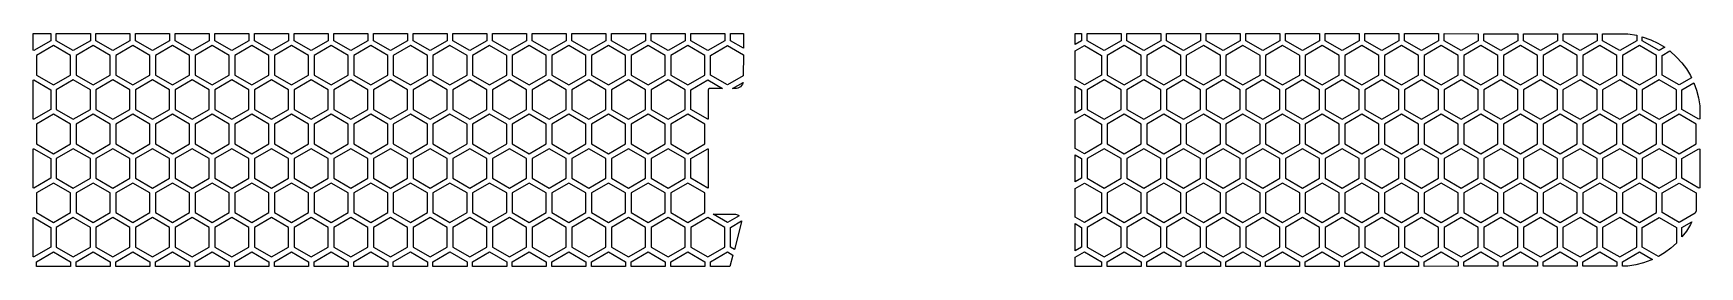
# Model space of a CAD drawing. Header units: millimetres. Extents: x 27 to 176, y -32 to -11.
import ezdxf

# ---------------------------------------------------------------- set-up
doc = ezdxf.new("R2010")
doc.units = ezdxf.units.MM

# ---------------------------------------------------------------- blocks, each defined once
blk = doc.blocks.new('HEX')
blk.add_lwpolyline([(1.516, 0.875), (0, 1.75), (-1.516, 0.875), (-1.516, -0.875), (0, -1.75), (1.516, -0.875)], close=True)

msp = doc.modelspace()

# ---------------------------------------------------------------- linework, layer by layer
for points in [[(27.166, -10.781), (28.712, -10.781), (28.712, -11.429), (27.197, -12.304), (27.166, -12.286), (27.166, -10.781)], [(32.243, -10.781), (32.243, -11.429), (30.728, -12.304), (29.212, -11.429), (29.212, -10.781), (32.243, -10.781)], [(35.774, -10.781), (35.774, -11.429), (34.259, -12.304), (32.743, -11.429), (32.743, -10.781), (35.774, -10.781)], [(39.305, -10.781), (39.305, -11.429), (37.79, -12.304), (36.274, -11.429), (36.274, -10.781), (39.305, -10.781)], [(42.837, -10.781), (42.837, -11.429), (41.321, -12.304), (39.805, -11.429), (39.805, -10.781), (42.837, -10.781)], [(46.368, -10.781), (46.368, -11.429), (44.852, -12.304), (43.337, -11.429), (43.337, -10.781), (46.368, -10.781)], [(49.899, -10.781), (49.899, -11.429), (48.383, -12.304), (46.868, -11.429), (46.868, -10.781), (49.899, -10.781)], [(53.43, -10.781), (53.43, -11.429), (51.914, -12.304), (50.399, -11.429), (50.399, -10.781), (53.43, -10.781)], [(56.961, -10.781), (56.961, -11.429), (55.445, -12.304), (53.93, -11.429), (53.93, -10.781), (56.961, -10.781)], [(60.492, -10.781), (60.492, -11.429), (58.976, -12.304), (57.461, -11.429), (57.461, -10.781), (60.492, -10.781)], [(64.023, -10.781), (64.023, -11.429), (62.508, -12.304), (60.992, -11.429), (60.992, -10.781), (64.023, -10.781)], [(67.554, -10.781), (67.554, -11.429), (66.039, -12.304), (64.523, -11.429), (64.523, -10.781), (67.554, -10.781)], [(71.085, -10.781), (71.085, -11.429), (69.57, -12.304), (68.054, -11.429), (68.054, -10.781), (71.085, -10.781)], [(74.616, -10.781), (74.616, -11.429), (73.101, -12.304), (71.585, -11.429), (71.585, -10.781), (74.616, -10.781)], [(78.147, -10.781), (78.147, -11.429), (76.632, -12.304), (75.116, -11.429), (75.116, -10.781), (78.147, -10.781)], [(81.679, -10.781), (81.679, -11.429), (80.163, -12.304), (78.647, -11.429), (78.647, -10.781), (81.679, -10.781)], [(85.21, -10.781), (85.21, -11.429), (83.694, -12.304), (82.179, -11.429), (82.179, -10.781), (85.21, -10.781)], [(88.741, -10.781), (88.741, -11.429), (87.225, -12.304), (85.71, -11.429), (85.71, -10.781), (88.741, -10.781)], [(90.394, -14.552), (88.991, -15.362), (87.475, -14.487), (87.475, -12.737), (88.991, -11.862), (90.404, -12.678), (90.394, -14.552)], [(90.415, -10.781), (90.408, -12.103), (89.241, -11.429), (89.241, -10.781), (90.415, -10.781)], [(119.951, -10.782), (120.52, -10.782), (120.52, -11.429), (119.951, -11.758), (119.951, -10.782)], [(119.951, -12.336), (120.77, -11.862), (122.286, -12.737), (122.286, -14.487), (120.77, -15.362), (119.951, -14.889), (119.951, -12.336)], [(124.052, -10.785), (124.052, -11.429), (122.536, -12.304), (121.02, -11.429), (121.02, -10.782), (124.052, -10.785)], [(127.583, -10.787), (127.583, -11.429), (126.067, -12.304), (124.552, -11.429), (124.552, -10.785), (127.583, -10.787)], [(131.114, -10.79), (131.114, -11.429), (129.598, -12.304), (128.083, -11.429), (128.083, -10.788), (131.114, -10.79)], [(134.645, -10.793), (134.645, -11.429), (133.129, -12.304), (131.614, -11.429), (131.614, -10.79), (134.645, -10.793)], [(138.176, -10.795), (138.176, -11.429), (136.66, -12.304), (135.145, -11.429), (135.145, -10.793), (138.176, -10.795)], [(141.707, -10.798), (141.707, -11.429), (140.191, -12.304), (138.676, -11.429), (138.676, -10.796), (141.707, -10.798)], [(145.238, -10.801), (145.238, -11.429), (143.723, -12.304), (142.207, -11.429), (142.207, -10.798), (145.238, -10.801)], [(148.769, -10.803), (148.769, -11.429), (147.254, -12.304), (145.738, -11.429), (145.738, -10.801), (148.769, -10.803)], [(152.3, -10.806), (152.3, -11.429), (150.785, -12.304), (149.269, -11.429), (149.269, -10.804), (152.3, -10.806)], [(155.831, -10.809), (155.831, -11.429), (154.316, -12.304), (152.8, -11.429), (152.8, -10.806), (155.831, -10.809)], [(159.362, -10.811), (159.362, -11.429), (157.847, -12.304), (156.331, -11.429), (156.331, -10.809), (159.362, -10.811)], [(162.894, -10.814), (162.894, -11.429), (161.378, -12.304), (159.862, -11.429), (159.862, -10.812), (162.894, -10.814)], [(166.425, -10.817), (166.425, -11.429), (164.909, -12.304), (163.394, -11.429), (163.394, -10.814), (166.425, -10.817)], [(169.168, -10.819), (169.956, -10.947), (169.956, -11.429), (168.44, -12.304), (166.925, -11.429), (166.925, -10.817), (169.168, -10.819)], [(170.456, -11.075), (171.225, -11.345), (171.851, -11.647), (172.462, -12.021), (171.971, -12.304), (170.456, -11.429), (170.456, -11.075)], [(172.898, -12.347), (173.503, -12.881), (173.965, -13.39), (174.378, -13.941), (174.737, -14.532), (174.832, -14.73), (173.737, -15.362), (172.221, -14.487), (172.221, -12.737), (172.898, -12.347)], [(27.166, -14.938), (27.197, -14.92), (28.712, -15.795), (28.712, -17.545), (27.197, -18.42), (27.166, -18.402), (27.166, -14.938)], [(87.398, -15.685), (87.3, -15.732), (87.254, -15.83), (87.254, -18.404), (87.225, -18.42), (85.71, -17.545), (85.71, -15.795), (87.225, -14.92), (88.546, -15.683), (87.398, -15.685)], [(90.377, -15.139), (90.317, -15.311), (90.243, -15.424), (90.15, -15.521), (90.039, -15.598), (89.914, -15.652), (89.777, -15.681), (89.438, -15.681), (90.377, -15.139)], [(119.951, -15.466), (120.52, -15.795), (120.52, -17.545), (119.951, -17.874), (119.951, -15.466)], [(175.28, -15.817), (175.456, -16.504), (175.565, -17.216), (175.565, -18.384), (175.502, -18.42), (173.987, -17.545), (173.987, -15.795), (175.047, -15.183), (175.28, -15.817)], [(119.951, -18.452), (120.77, -17.978), (122.286, -18.853), (122.286, -20.603), (120.77, -21.478), (119.951, -21.005), (119.951, -18.452)], [(27.166, -21.054), (27.197, -21.036), (28.712, -21.911), (28.712, -23.661), (27.197, -24.536), (27.166, -24.518), (27.166, -21.054)], [(87.254, -24.52), (87.225, -24.536), (85.71, -23.661), (85.71, -21.911), (87.225, -21.036), (87.254, -21.053), (87.254, -24.52)], [(119.951, -21.582), (120.52, -21.911), (120.52, -23.661), (119.951, -23.99), (119.951, -21.582)], [(175.565, -24.5), (175.502, -24.536), (173.987, -23.661), (173.987, -21.911), (175.502, -21.036), (175.565, -21.072), (175.565, -24.5)], [(119.951, -24.568), (120.77, -24.094), (122.286, -24.969), (122.286, -26.719), (120.77, -27.594), (119.951, -27.121), (119.951, -24.568)], [(175.177, -26.763), (173.737, -27.594), (172.221, -26.719), (172.221, -24.969), (173.737, -24.094), (175.252, -24.969), (175.252, -26.557), (175.177, -26.763)], [(27.166, -27.17), (27.197, -27.152), (28.712, -28.027), (28.712, -29.777), (27.197, -30.652), (27.166, -30.634), (27.166, -27.17)], [(89.69, -26.855), (89.894, -26.916), (90.019, -27.001), (88.991, -27.594), (87.702, -26.85), (89.69, -26.855)], [(90.234, -27.454), (90.229, -27.551), (89.6, -29.985), (89.241, -29.777), (89.241, -28.027), (90.234, -27.454)], [(119.951, -27.698), (120.52, -28.027), (120.52, -29.777), (119.951, -30.106), (119.951, -27.698)], [(172.994, -29.881), (172.442, -30.294), (171.91, -30.617), (170.456, -29.777), (170.456, -28.027), (171.971, -27.152), (173.487, -28.027), (173.487, -29.433), (172.994, -29.881)], [(174.737, -27.767), (174.378, -28.358), (173.987, -28.881), (173.987, -28.027), (174.852, -27.528), (174.737, -27.767)], [(27.447, -31.518), (27.447, -31.085), (28.962, -30.21), (30.478, -31.085), (30.478, -31.518), (27.447, -31.518)], [(30.978, -31.518), (30.978, -31.085), (32.493, -30.21), (34.009, -31.085), (34.009, -31.518), (30.978, -31.518)], [(34.509, -31.518), (34.509, -31.085), (36.024, -30.21), (37.54, -31.085), (37.54, -31.518), (34.509, -31.518)], [(38.04, -31.518), (38.04, -31.085), (39.555, -30.21), (41.071, -31.085), (41.071, -31.518), (38.04, -31.518)], [(41.571, -31.518), (41.571, -31.085), (43.087, -30.21), (44.602, -31.085), (44.602, -31.518), (41.571, -31.518)], [(45.102, -31.518), (45.102, -31.085), (46.618, -30.21), (48.133, -31.085), (48.133, -31.518), (45.102, -31.518)], [(48.633, -31.518), (48.633, -31.085), (50.149, -30.21), (51.664, -31.085), (51.664, -31.518), (48.633, -31.518)], [(52.164, -31.518), (52.164, -31.085), (53.68, -30.21), (55.195, -31.085), (55.195, -31.518), (52.164, -31.518)], [(55.695, -31.518), (55.695, -31.085), (57.211, -30.21), (58.726, -31.085), (58.726, -31.518), (55.695, -31.518)], [(59.226, -31.518), (59.226, -31.085), (60.742, -30.21), (62.258, -31.085), (62.258, -31.518), (59.226, -31.518)], [(62.758, -31.518), (62.758, -31.085), (64.273, -30.21), (65.789, -31.085), (65.789, -31.518), (62.758, -31.518)], [(66.289, -31.518), (66.289, -31.085), (67.804, -30.21), (69.32, -31.085), (69.32, -31.518), (66.289, -31.518)], [(69.82, -31.518), (69.82, -31.085), (71.335, -30.21), (72.851, -31.085), (72.851, -31.518), (69.82, -31.518)], [(73.351, -31.518), (73.351, -31.085), (74.866, -30.21), (76.382, -31.085), (76.382, -31.518), (73.351, -31.518)], [(76.882, -31.518), (76.882, -31.085), (78.397, -30.21), (79.913, -31.085), (79.913, -31.518), (76.882, -31.518)], [(80.413, -31.518), (80.413, -31.085), (81.929, -30.21), (83.444, -31.085), (83.444, -31.518), (80.413, -31.518)], [(83.944, -31.518), (83.944, -31.085), (85.46, -30.21), (86.975, -31.085), (86.975, -31.518), (83.944, -31.518)], [(89.205, -31.518), (87.475, -31.518), (87.475, -31.085), (88.991, -30.21), (89.471, -30.487), (89.205, -31.518)], [(119.951, -30.684), (120.77, -30.21), (122.286, -31.085), (122.286, -31.516), (119.951, -31.518), (119.951, -30.684)], [(122.786, -31.516), (122.786, -31.085), (124.302, -30.21), (125.817, -31.085), (125.817, -31.513), (122.786, -31.516)], [(126.317, -31.513), (126.317, -31.085), (127.833, -30.21), (129.348, -31.085), (129.348, -31.511), (126.317, -31.513)], [(129.848, -31.51), (129.848, -31.085), (131.364, -30.21), (132.879, -31.085), (132.879, -31.508), (129.848, -31.51)], [(133.379, -31.508), (133.379, -31.085), (134.895, -30.21), (136.41, -31.085), (136.41, -31.505), (133.379, -31.508)], [(136.91, -31.505), (136.91, -31.085), (138.426, -30.21), (139.941, -31.085), (139.941, -31.503), (136.91, -31.505)], [(140.441, -31.502), (140.441, -31.085), (141.957, -30.21), (143.473, -31.085), (143.473, -31.5), (140.441, -31.502)], [(143.973, -31.5), (143.973, -31.085), (145.488, -30.21), (147.004, -31.085), (147.004, -31.497), (143.973, -31.5)], [(147.504, -31.497), (147.504, -31.085), (149.019, -30.21), (150.535, -31.085), (150.535, -31.495), (147.504, -31.497)], [(151.035, -31.494), (151.035, -31.085), (152.55, -30.21), (154.066, -31.085), (154.066, -31.492), (151.035, -31.494)], [(154.566, -31.492), (154.566, -31.085), (156.081, -30.21), (157.597, -31.085), (157.597, -31.489), (154.566, -31.492)], [(158.097, -31.489), (158.097, -31.085), (159.612, -30.21), (161.128, -31.085), (161.128, -31.487), (158.097, -31.489)], [(161.628, -31.486), (161.628, -31.085), (163.144, -30.21), (164.659, -31.085), (164.659, -31.484), (161.628, -31.486)], [(165.159, -31.484), (165.159, -31.085), (166.675, -30.21), (168.19, -31.085), (168.19, -31.481), (165.159, -31.484)], [(171.225, -30.954), (170.567, -31.196), (169.88, -31.372), (169.168, -31.481), (168.69, -31.481), (168.69, -31.085), (170.206, -30.21), (171.372, -30.884), (171.225, -30.954)]]:
    msp.add_lwpolyline(points, close=True)

# ---------------------------------------------------------------- block references
for p in [(28.962, -13.612), (32.493, -13.612), (36.024, -13.612), (39.555, -13.612), (43.087, -13.612), (46.618, -13.612), (50.149, -13.612), (53.68, -13.612), (57.211, -13.612), (60.742, -13.612), (64.273, -13.612), (67.804, -13.612), (71.335, -13.612), (74.866, -13.612), (78.397, -13.612), (81.929, -13.612), (85.46, -13.612), (124.302, -13.612), (127.833, -13.612), (131.364, -13.612), (134.895, -13.612), (138.426, -13.612), (141.957, -13.612), (145.488, -13.612), (149.019, -13.612), (152.55, -13.612), (156.081, -13.612), (159.612, -13.612), (163.144, -13.612), (166.675, -13.612), (170.206, -13.612), (30.728, -16.67), (34.259, -16.67), (37.79, -16.67), (41.321, -16.67), (44.852, -16.67), (48.383, -16.67), (51.914, -16.67), (55.445, -16.67), (58.976, -16.67), (62.508, -16.67), (66.039, -16.67), (69.57, -16.67), (73.101, -16.67), (76.632, -16.67), (80.163, -16.67), (83.694, -16.67), (122.536, -16.67), (126.067, -16.67), (129.598, -16.67), (133.129, -16.67), (136.66, -16.67), (140.191, -16.67), (143.723, -16.67), (147.254, -16.67), (150.785, -16.67), (154.316, -16.67), (157.847, -16.67), (161.378, -16.67), (164.909, -16.67), (168.44, -16.67), (171.971, -16.67), (28.962, -19.728), (32.493, -19.728), (36.024, -19.728), (39.555, -19.728), (43.087, -19.728), (46.618, -19.728), (50.149, -19.728), (53.68, -19.728), (57.211, -19.728), (60.742, -19.728), (64.273, -19.728), (67.804, -19.728), (71.335, -19.728), (74.866, -19.728), (78.397, -19.728), (81.929, -19.728), (85.46, -19.728), (124.302, -19.728), (127.833, -19.728), (131.364, -19.728), (134.895, -19.728), (138.426, -19.728), (141.957, -19.728), (145.488, -19.728), (149.019, -19.728), (152.55, -19.728), (156.081, -19.728), (159.612, -19.728), (163.144, -19.728), (166.675, -19.728), (170.206, -19.728), (173.737, -19.728), (30.728, -22.786), (34.259, -22.786), (37.79, -22.786), (41.321, -22.786), (44.852, -22.786), (48.383, -22.786), (51.914, -22.786), (55.445, -22.786), (58.976, -22.786), (62.508, -22.786), (66.039, -22.786), (69.57, -22.786), (73.101, -22.786), (76.632, -22.786), (80.163, -22.786), (83.694, -22.786), (122.536, -22.786), (126.067, -22.786), (129.598, -22.786), (133.129, -22.786), (136.66, -22.786), (140.191, -22.786), (143.723, -22.786), (147.254, -22.786), (150.785, -22.786), (154.316, -22.786), (157.847, -22.786), (161.378, -22.786), (164.909, -22.786), (168.44, -22.786), (171.971, -22.786), (28.962, -25.844), (32.493, -25.844), (36.024, -25.844), (39.555, -25.844), (43.087, -25.844), (46.618, -25.844), (50.149, -25.844), (53.68, -25.844), (57.211, -25.844), (60.742, -25.844), (64.273, -25.844), (67.804, -25.844), (71.335, -25.844), (74.866, -25.844), (78.397, -25.844), (81.929, -25.844), (85.46, -25.844), (124.302, -25.844), (127.833, -25.844), (131.364, -25.844), (134.895, -25.844), (138.426, -25.844), (141.957, -25.844), (145.488, -25.844), (149.019, -25.844), (152.55, -25.844), (156.081, -25.844), (159.612, -25.844), (163.144, -25.844), (166.675, -25.844), (170.206, -25.844), (30.728, -28.902), (34.259, -28.902), (37.79, -28.902), (41.321, -28.902), (44.852, -28.902), (48.383, -28.902), (51.914, -28.902), (55.445, -28.902), (58.976, -28.902), (62.508, -28.902), (66.039, -28.902), (69.57, -28.902), (73.101, -28.902), (76.632, -28.902), (80.163, -28.902), (83.694, -28.902), (87.225, -28.902), (122.536, -28.902), (126.067, -28.902), (129.598, -28.902), (133.129, -28.902), (136.66, -28.902), (140.191, -28.902), (143.723, -28.902), (147.254, -28.902), (150.785, -28.902), (154.316, -28.902), (157.847, -28.902), (161.378, -28.902), (164.909, -28.902), (168.44, -28.902)]:
    msp.add_blockref('HEX', p)

doc.saveas('drawing.dxf')
